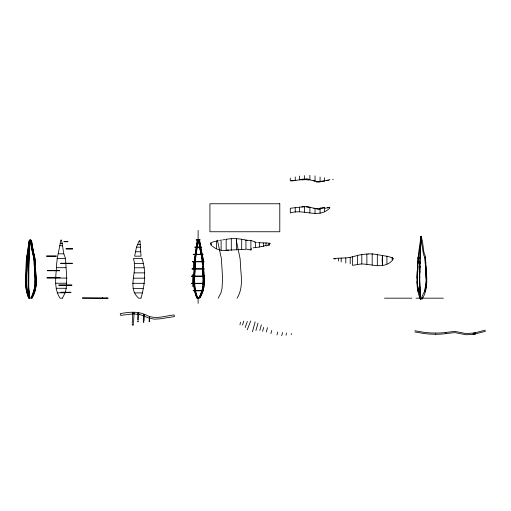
<?xml version="1.0" encoding="UTF-8"?>
<svg xmlns="http://www.w3.org/2000/svg" width="511" height="511" viewBox="0 0 511 511"><rect width="100%" height="100%" fill="white"/><g stroke="black" fill="none" stroke-linecap="round" stroke-linejoin="round"><path stroke-width="0.77" d="M28.412 279.057L28.616 289.047L29.561 298.169A39.424 10.201 90 0 1 28.852 292.516L28.795 291.845M329.755 207.843L329.755 207.357M392.193 259.55C392.18 260.661 392.18 256.714 392.193 257.825M62.406 298.169L65.133 292.822L66.232 288.274L66.749 278.086L65.529 258.496L63.83 253.82L61.582 240.151M329.742 179.808L329.748 179.591M28.399 280.654L28.405 279.568M28.616 268.115L28.61 264.966M25.748 281.018L25.818 278.01M28.59 267.892L28.61 268.735A80.457 20.823 90 0 1 28.59 270.587L28.533 272.063M28.642 265.017L28.642 262.284M28.437 279.21L28.431 277.294M28.584 268.62L28.559 270.479M28.616 264.232L28.622 263.504M203.154 281.325L202.988 285.036M204.253 281.944L204.259 280.705M419.857 263.421L421.064 236.497L420.048 258.547M419.997 263.446L420.042 257.02L419.908 258.438M28.412 278.834L28.418 278.38M28.661 263.165L28.852 257.059M419.799 267.681L419.857 261.83M419.991 261.856L419.825 272.797M28.463 277.358L28.456 275.985M28.469 276.738L28.507 274.892M28.578 271.2L28.546 273.046M28.648 262.054L28.654 261.581M419.595 278.08L419.793 266.084M419.729 278.099L419.825 271.2M28.475 275.11L28.52 272.931M419.691 272.753L419.933 266.116M28.661 261.345L28.686 260.412M26.368 263.504L26.195 270.479M418.1 263.446C418.643 254.465 420.892 245.548 421.007 236.491C419.531 246.89 417.64 257.174 417.557 267.681M193.241 269.348L193.516 261.932M26.38 263.229L26.546 260.182A31.893 22.548 90 0 1 26.629 259.275L27.026 256.247M35.029 283.554L35.048 279.83M204.215 283.183L204.189 278.227M204.311 282.564L204.087 285.036M417.717 261.83L417.002 278.08M28.731 259.077L28.769 258.061M60.841 240.151C59.333 249.406 56.6 258.31 56.466 267.694C55.642 277.875 54.096 289.124 60.017 298.169L62.361 298.169M25.831 277.728L26.182 270.753M29.082 247.407L29.178 245.223M29.459 245.574L29.133 252.249M29.427 245.657L29.466 244.782A43.633 11.293 90 0 1 29.625 241.748M29.651 298.169C25.831 289.475 26.38 279.817 27 270.587A80.457 56.893 90 0 0 27.064 268.735L27.415 259.479L29.734 240.317M132.266 323.252L132.739 313.045C132.93 311.627 134.891 313.102 133.588 313.684M133.556 323.31L134.023 313.128M137.587 319.931L137.893 313.32L138.366 312.885L138.794 313.358L138.494 319.975M143.297 320.71L143.559 314.987L143.974 314.61L144.345 315.019L144.083 320.742M149.129 320.736L149.551 316.877L149.634 320.582M28.986 249.63L28.616 255.973L29.063 256.247L28.597 256.247L28.456 259.275A31.893 8.253 -90 0 0 28.424 260.182L28.361 263.229L28.827 263.504L28.361 263.504L28.297 270.479L28.757 270.753L28.29 270.753L28.162 277.728L28.622 278.01L28.156 278.01L28.131 281.018A43.358 11.223 90 0 0 28.162 284.985L28.635 284.985L28.175 285.259A28.897 7.48 -90 0 0 28.507 291.653L28.565 292.235L29.05 292.235L28.59 292.509A39.424 10.201 90 0 0 29.268 298.162M28.782 257.863L28.929 255.206M417.257 271.162C416.772 280.603 416.337 290.504 420.451 299.293C420.24 293.327 416.772 287.821 417.378 281.618M417.378 278.099L417.928 266.116M29.204 250.607L29.223 250.224M28.846 256.65L28.865 256.247M29.178 250.99L29.063 253.456M417.64 272.797L418.228 257.014L417.864 258.438M28.916 255.858L29.025 254.056M28.993 254.063L29.044 253.296M192.909 274.279L192.545 281.689L192.864 286.626M197.431 241.575L197.514 240.381M35.067 284.167L34.352 289.047L32.915 293.723M204.253 283.803L203.953 286.262M197.77 240.975L197.859 239.787M198.032 240.975L198.127 239.787L198.377 240.381M29.459 240.4L29.159 241.473M31.088 244.354L30.04 240.151L28.878 268.735A80.457 20.823 90 0 1 28.852 270.587L28.776 286.626L29.83 298.169L28.654 298.169A39.424 27.875 90 0 1 26.789 292.516L27.543 292.235L26.732 292.235L26.591 291.647A28.897 20.434 -90 0 1 25.665 285.259L26.406 284.985L25.646 284.985A43.358 30.66 -90 0 1 25.556 281.018L25.62 278.01L26.368 278.01L25.633 277.728L25.991 270.753L26.732 270.753L26.004 270.479L26.176 263.504L26.917 263.504L26.182 263.229L26.355 260.182A31.893 22.548 90 0 1 26.438 259.275L26.834 256.247L27.575 256.247L26.872 255.973L27.971 248.998L28.718 248.998L28.003 248.723L28.463 244.782A43.633 30.852 -90 0 1 28.903 241.748L29.823 241.473C27.792 241.875 29.945 238.426 31.235 240.234M138.979 298.169L138.634 298.169C126.6 287.495 138.047 271.66 133.377 258.579L142.001 258.579M426.18 281.618L424.647 291.136L422.003 296.508L421.984 299.293C428.403 289.405 426.781 277.205 425.944 266.084M426.698 281.644L426.206 286.722L424.813 291.966L426.174 283.215L425.024 257.014L425.522 258.438M141.01 298.169C144.696 285.291 146.44 271.552 142.013 258.579M34.837 286.013L34.972 277.971M28.201 248.723L28.661 244.782A43.633 30.852 90 0 1 29.101 241.748M202.669 287.476L203.135 279.466M204.093 285.649L203.659 288.083M29.446 244.961L30.232 240.151M28.156 249.049L27.07 255.973M138.794 313.358L138.321 313.792L137.893 313.32M149.793 317.133L149.295 317.159M34.837 286.626L32.685 294.291M202.835 286.869L202.924 286.262M203.94 286.869L203.538 288.683M251.476 248.672L250.895 250L246.609 249.132M139.113 240.943L136.482 247.171L134.623 256.171L141.023 256.171L140.008 240.943M202.739 287.476L202.433 288.683M239.966 324.824L240.489 322.205M202.631 288.083L202.152 289.871M30.04 240.151L27.287 258.873L26.866 268.735A80.457 56.893 90 0 1 26.802 270.587C26.182 279.817 25.639 289.481 29.459 298.169M197.323 239.787L194.563 258.509L194.148 268.364A80.457 56.893 -90 0 1 194.084 270.217C193.458 279.453 192.922 289.111 196.741 297.804L197.91 297.804M197.514 239.787L194.761 258.509L194.346 268.364A80.457 56.893 90 0 1 194.276 270.217C193.663 279.453 193.113 289.111 196.933 297.804M198.127 239.787L195.368 258.509L194.953 268.364A80.457 56.893 -90 0 1 194.889 270.217C194.263 279.453 193.726 289.111 197.546 297.804M198.319 239.787L195.566 258.509L195.151 268.364A80.457 56.893 -90 0 1 195.081 270.217C194.461 279.453 193.925 289.111 197.738 297.804M203.608 288.683L202.726 291.634M202.369 289.277L200.995 293.359M203.321 289.871L203.467 289.277M252.44 331.76L255.155 321.892M255.947 330.502L257.953 323.208M259.831 330.406L261.377 324.785M262.584 331.345L263.67 327.404M266.295 332.009L267.496 327.653M270.881 333.619L271.75 330.457M276.975 334.973L277.799 331.984M281.695 335.67L282.557 332.552M285.988 335.229L286.601 332.993M291.181 334.622L291.462 333.6M201.883 291.046L202.056 290.465M203.161 290.465L201.628 294.496M242.501 325.098L243.824 321.074M34.563 292.235L34.754 291.647A28.897 27.907 -90 0 0 36.013 285.259M201.698 291.634L200.28 295.051M392.659 259.748L392.684 259.677A13.094 13.094 0 0 1 393.157 258.515M245.165 327.519L247.343 321.464M202.599 292.209L200.306 297.261M247.254 329.767L250.716 320.997M32.442 294.86L32.755 294.291M200.842 293.927L199.207 297.261M32.512 294.86L31.938 295.978M32.27 295.422L30.832 298.169L32.008 298.169A39.424 38.076 -90 0 0 34.55 292.516L33.72 292.509M201.455 295.051L200.018 297.804M200.095 295.614L198.92 297.804L200.088 297.804M31.746 296.527L30.903 298.169M218.235 298.169L220.963 292.822L222.061 288.274L222.585 278.086L221.365 258.496L217.418 240.151M237.066 298.169C242.303 289.929 241.78 279.875 240.822 270.587A80.457 80.457 0 0 1 240.732 268.735L240.138 258.873L236.242 240.151M137.702 321.055C136.852 322.064 139.101 322.019 138.238 321.055M309.04 207.019A22.842 21.928 -74.3 0 0 306.319 206.68L304.575 206.655A29.453 29.114 -70.8 0 0 302.033 206.904L290.293 208.258L290.293 212.972C303.323 208.431 318.845 219.417 329.748 208.034M143.003 288.396L133.026 288.408L133.575 288.274M352.884 265.305L359.865 264.142A26.265 26.265 0 0 1 364.33 264.104C373.375 264.877 384.419 268.537 391.713 261.038A4.867 4.867 0 0 0 392.755 259.799M267.994 244.526L270.46 243.37L268.843 243.172A32.806 32.806 0 0 0 265.292 242.929L264.589 242.942M106.563 298.169L106.773 298.105A0.83 0.754 90 0 1 106.748 297.894M329.672 207.21L327.327 207.811M329.41 179.898L320.078 181.469A25.135 23.921 85.2 0 1 316.366 181.392M485.45 330.093L474.304 333.006L466.684 333.549A20.938 20.938 0 0 1 464.799 333.325L454.847 331.403L445.918 332.393M485.45 331.294L474.304 334.2L466.684 334.75A20.938 20.938 0 0 1 464.799 334.526L454.847 332.604L445.918 333.587M328.477 180.14L327.992 180.262M328.298 207.575L329.748 207.434M269.233 245.12L266.027 245.944L266.027 242.968M328.1 207.626L327.506 207.773M327.308 207.817L324.626 208.373L324.626 211.816M327.117 180.472L326.772 180.555M262.009 246.506L263.031 246.257A28.054 28.054 0 0 0 265.573 245.51M261.741 246.564L256.899 247.439A50.538 50.538 0 0 1 255.762 247.599L253.143 247.79M217.06 240.911L218.325 240.668M219.647 240.438L220.33 240.317M222.853 239.895L224.706 239.582M225.817 239.397L229.081 238.899A36.224 36.224 0 0 1 235.411 238.624L239.435 238.95A50.321 50.321 0 0 1 244.788 239.819L247.42 240.438M301.714 179.508L295.141 180.492M299.753 179.795L300.787 179.636M301.049 179.597L302.09 179.463M228.717 250.122L227.753 250.243M333.319 258.675L334.935 258.477A32.806 32.806 0 0 1 338.486 258.234L347.039 257.812A35.776 35.776 0 0 0 351.057 257.122L358.99 255.13A50.321 50.321 0 0 1 364.343 254.254L368.367 253.948M295.039 180.498L294.649 180.543M293.659 180.645L292.19 180.766M293.046 180.702L295.301 180.466L295.237 176.947M226.162 250.275L245.951 249.266L245.951 240.157M292.771 180.722L291.398 180.817M303.649 179.31L306.434 179.297M291.979 180.779L290.293 180.868L290.293 178.167M133.243 313.901L120.545 315.357L120.245 313.69C129.404 311.838 139.375 310.975 147.788 315.881C156.277 319.381 165.372 315.868 174.021 314.955L174.436 316.603L159.911 318.838L154.379 319.158L148.937 318.085L140.429 314.706L133.856 313.907M140.825 298.169L139.592 298.169M196.167 239.787L200.082 239.787M196.167 240.061L200.082 240.061M61.033 240.151L61.39 240.151M197.802 240.151L198.453 240.151M139.248 240.943L139.873 240.943M30.839 241.473L31.586 241.473L31.286 240.643M64.003 241.473L67.918 241.473M30.839 241.748L31.65 241.748A43.633 42.145 90 0 1 32.187 244.782L32.544 246.532M64.003 241.748L67.918 241.748M60.062 243.357L62.361 243.357M137.472 244.514L140.301 244.514M59.659 245.74L62.764 245.74M194.825 247.037L201.423 247.037M136.501 247.171L140.365 247.171M194.825 247.311L201.423 247.311M29.031 248.723L29.478 248.998L29.018 248.998M32.123 248.723L32.889 248.723L32.678 247.848M66.066 248.723L72.664 248.723M32.123 248.998L32.94 248.998L33.081 249.783M66.066 248.998L72.664 248.998M135.389 251.757L140.582 251.757M58.605 253.82L63.818 253.82M193.222 254.293L203.033 254.293M193.222 254.567L203.033 254.567M46.552 255.973L56.363 255.973M34.492 256.247L33.681 256.247L34.435 255.973L34.282 255.589M46.552 256.247L56.363 256.247M56.906 258.496L65.517 258.496M192.289 261.543L203.959 261.543M192.289 261.817L203.959 261.817M60.662 263.229L72.332 263.229M60.662 263.504L72.332 263.504M134.221 263.523L143.227 263.523M56.478 267.694L65.945 267.694M134.68 267.783L144.147 267.783M192.027 268.792L204.221 268.792M192.027 269.067L204.221 269.067M47.466 270.479L59.659 270.479M36.077 276.86L35.642 270.753L34.831 270.753L35.629 270.479L35.502 269.418M47.466 270.753L59.659 270.753M134.246 272.861L144.543 272.861M191.51 276.049L204.745 276.049M191.51 276.323L204.745 276.323M35.572 270.753L36.128 277.728L35.393 278.01M46.999 277.728L60.234 277.728M35.329 278.01L36.153 278.156M46.999 278.01L66.743 278.086M133.48 278.169L144.843 278.169M55.693 283.228L66.73 283.228M132.7 283.311L144.319 283.311M191.568 283.298L204.681 283.298M191.568 283.573L204.681 283.573M58.791 284.985L71.904 284.985M58.791 285.259L71.904 285.259M56.204 288.274L66.213 288.274M193.171 290.548L203.078 290.548M193.171 290.823L203.078 290.823M61.007 292.235L70.914 292.235M61.007 292.509L70.914 292.509M57.302 292.822L65.121 292.822M134.553 292.905L142.345 292.905M82.399 297.894L108.16 298.169L82.399 298.169M196.946 298.169L199.309 298.169M384.47 298.169L411.809 298.169M416.005 298.169L443.35 298.169M264.11 242.936L257.793 242.623M435.762 333.07L430.658 332.923A85.707 85.707 0 0 1 423.657 332.252L414.906 330.764M435.762 334.264L430.658 334.117A85.707 85.707 0 0 1 423.657 333.453L414.906 331.958M305.393 179.259L304.575 179.265L304.575 175.624M305.508 179.259L305.974 179.272M245.951 240.234L250.895 240.432L255.564 242.125L255.564 247.631M316.379 181.284L315.031 181.06L315.031 175.848M316.379 208.673L315.031 208.45A39.558 38.529 86.8 0 1 313.728 208.194M308.823 179.629L313.722 180.779M309.034 207.057L313.728 208.169A39.551 38.472 80.3 0 0 315.031 208.418M387.332 256.343L374.697 254.21A36.224 36.224 0 0 0 368.367 253.929M143.866 315.383L143.559 314.987M133.116 313.665L132.739 313.045M211.094 244.373L211.12 244.443A13.094 13.094 0 0 0 210.621 243.21M31.19 240.317L31.478 241.058M199.226 239.787L199.475 240.381M30.111 240.151L30.858 243.14M199.405 240.381L199.635 240.975M198.3 240.381L198.536 240.975M31.427 241.141L31.51 241.473M199.565 240.975L199.782 241.575M198.466 240.975L198.824 242.176M26.923 292.235L26.783 291.647A28.897 20.434 -90 0 1 25.863 285.259M200.989 253.686L200.504 251.885M32.902 254.056L32.423 252.249M201.743 252.485L203.225 259.729M200.644 252.485L201.264 254.887M32.557 252.849L33.177 255.257M199.712 241.575L199.922 242.176M201.053 254.286L202.049 259.115M33.413 251.763L34.263 255.206M33.496 252.147L34.352 255.589M32.972 254.657L33.304 255.858M201.679 251.885L200.989 248.863M200.58 251.885L200.242 250.677M32.493 252.249L31.803 249.227M33.483 251.763L33.247 250.99M201.347 250.677L203.059 258.509M32.359 251.648L31.701 248.621M33.4 251.38L33.17 250.607M201.321 255.487L202.286 261.562M33.234 255.858L33.432 256.458M199.852 242.176L200.376 244.597M198.747 242.176L199.066 243.383M34.422 256.247L34.614 256.854M200.318 250.677L199.686 247.643M34.461 256.452L34.697 257.257M33.362 256.458L33.669 257.665M33.094 250.224L33.241 250.607M34.582 257.052L34.805 257.863M199.973 242.776L200.478 245.203M201.289 250.077L200.887 248.257M198.875 242.776L199.175 243.99M200.191 250.077L199.961 248.863M33.164 250.224L33.004 249.783M33.483 257.059L33.777 258.266M34.659 257.461L34.876 258.266M32.947 249.049L32.985 249.681M30.909 243.747L31.19 244.961M199.105 243.99L199.379 245.203M34.774 258.061L34.972 258.873M200.791 247.643L200.957 248.257M199.858 248.257L199.399 245.817M31.599 248.014L31.771 248.621M199.207 244.597L199.66 247.037M31.12 244.961L31.676 248.014M34.837 258.47L35.035 259.275A31.893 30.807 -90 0 1 35.144 260.182M32.404 245.657L32.263 244.782A43.633 42.145 -90 0 0 31.663 241.748M32.819 248.289L32.404 246.098M33.707 258.266L33.873 258.873M200.504 245.817L200.861 247.643M200.408 245.203L200.766 247.037M31.222 245.574L31.407 246.794M32.608 246.973L32.678 247.407M34.933 259.077L34.965 259.275A31.893 30.807 -90 0 1 35.074 260.182L35.17 260.412M33.803 258.873L34.154 261.313M420.144 291.136L420.86 299.293L420.016 292.912L419.595 281.644M203.078 259.115L203.289 260.335M33.892 259.479L34.205 261.932M202.049 259.729L202.426 264.653M203.218 260.335L203.34 260.949M35.144 260.878L35.297 261.817M35.17 261.115L35.342 262.52M203.269 260.949L203.506 264.034M203.857 273.296L203.978 273.915M34.671 273.666L34.793 274.279M203.934 273.296L203.646 270.217A80.457 77.717 -90 0 1 203.557 268.364L203.538 267.751M203.908 273.915L204.157 276.374M202.924 274.528L202.548 270.217A80.457 77.717 -90 0 1 202.458 268.364M202.714 272.682L203.186 278.846M34.627 273.046L34.748 273.666M34.722 274.279L34.837 274.892M203.883 272.682L203.8 271.45M203.953 274.528L204.042 275.761M34.582 272.433L34.697 273.046M34.767 274.892L34.882 275.506M417.002 281.644L418.375 291.966L417.385 283.215L417.366 276.502M202.899 275.142L203.225 280.705M34.812 275.506L35.099 279.21M202.739 272.069L202.618 270.217M34.652 272.433L34.499 271.2M426.698 278.08L425.72 261.83M426.187 278.099L425.011 258.547L423.376 253.884L421.198 240.183L421.217 236.491L422.508 241.697L423.887 252.159L425.529 256.848L425.714 263.421M34.857 276.125L34.933 277.358M35.24 262.054L35.355 262.756M419.723 286.728L420.099 291.966L419.729 281.618M203.314 261.562L203.589 267.132M204.081 276.374L204.228 277.607M34.128 261.932L34.422 268.115M203.755 270.836L203.717 270.217A80.457 77.717 -90 0 1 203.627 268.364L203.455 264.653M34.371 268.735A80.457 77.717 -90 0 0 34.461 270.587L34.569 271.2M36.032 277.294L36.057 277.728M35.553 270.479L35.502 269.495M202.254 262.181L202.286 262.795M34.167 262.545L34.441 268.735A80.457 77.717 -90 0 0 34.531 270.587M35.285 262.756L35.374 263.229L34.576 263.504L35.387 263.504L35.457 265.694M204.157 277.607L204.323 280.085M36.083 278.233L36.185 278.834M36.089 278.38L36.185 278.91M35.572 269.418L35.425 267.157M36.115 278.91L36.211 279.568M35.316 263.504L35.553 268.984M202.311 263.414L202.477 266.512M202.528 268.364L202.42 267.132M202.509 267.751L202.401 266.512M36.14 279.568L36.224 279.932M419.863 288.23L419.729 276.502M36.153 279.932L36.23 280.296M36.16 280.296L36.243 281.018A43.358 41.883 -90 0 1 36.115 284.985L35.272 284.985L36.083 285.259A28.897 27.907 90 0 1 34.844 291.653L34.633 292.235L33.783 292.509M36.166 280.654L36.172 281.018A43.358 41.883 90 0 1 36.045 284.985M419.588 276.483L419.595 283.241M386.929 256.113L386.929 263.957M377.329 254.152L377.329 265.797M372.193 253.628L372.193 265.017M366.879 253.929L366.879 264.251M361.801 254.325L361.801 263.817M357.54 255.257L357.54 264.264M352.596 256.471L352.596 265.107M350.195 257.448L350.195 263.861M345.781 257.902L345.781 263.095M341.188 258.106L341.188 261.996M338.538 258.164L338.538 261.038M334.961 258.489L334.961 259.358M324.626 177.815L324.626 180.983M320.078 176.991L320.078 181.469M320.078 208.852L320.078 213.259M315.031 208.45L315.031 213.662M309.89 175.324L309.89 179.853M309.89 207.236L309.89 212.883M304.575 206.655L304.575 212.11M299.497 176.02L299.497 179.834M299.497 207.223L299.497 211.682M295.237 207.862L295.237 212.135M269.233 243.262L269.233 243.913M269.233 244.424L269.233 245.076M263.644 242.955L263.644 246.315M259.524 242.629L259.524 247.005M250.895 240.445L250.895 249.988M241.69 239.231L241.69 249.483M236.612 238.822L236.612 249.911M231.298 238.682L231.298 250.288M226.162 239.225L226.162 250.396A38.44 38.44 0 0 0 227.753 250.243M221.11 239.729L221.11 250.256A21.692 21.692 0 0 0 226.156 250.371M216.562 240.841L216.562 248.838A19.003 19.003 0 0 0 221.11 250.224M211.215 243.568L211.215 245.932M198.127 230.416L198.127 241.511M198.127 297.804L198.127 303.349M29.306 242.61A43.633 11.293 90 0 1 29.357 241.748M28.693 260.182A31.893 8.253 90 0 1 28.718 259.275M28.431 284.985A43.358 11.223 90 0 1 28.399 281.018M28.769 291.653A28.897 7.48 90 0 1 28.437 285.259M34.48 292.516A39.424 38.076 90 0 1 31.918 298.162M28.859 298.162A39.424 27.875 -90 0 1 26.981 292.516M25.837 284.985A43.358 30.66 -90 0 1 25.748 281.018M102.685 298.169A2.159 1.967 -90 0 1 102.673 297.894M102.57 298.169A2.159 1.967 90 0 1 102.558 297.894M445.924 332.431A67.937 67.937 0 0 1 435.762 333.044M475.562 332.744A42.432 42.432 0 0 1 473.039 333.229M445.924 333.626A67.937 67.937 0 0 1 435.762 334.239M475.562 333.945A42.432 42.432 0 0 1 473.039 334.424M387.312 256.445A19.61 19.61 0 0 1 393.253 258.31M306.146 178.812A21.903 20.766 -63.5 0 1 309.129 179.342M301.765 179.987A29.606 27.843 -24.1 0 1 304.582 179.719M306.364 179.757A22.58 20.632 -38.4 0 1 308.721 180.019M315.044 180.996A39.749 38.012 -41 0 1 313.735 180.722M315.019 181.111A39.641 38.018 -43.6 0 1 313.709 180.83M320.135 181.993A24.771 23.372 73.3 0 1 316.347 181.999M324.645 181.073A33.854 32.25 49.5 0 1 320.09 181.597M333.21 179.335A14.257 1.546 -9 0 1 332.655 179.655M302.065 179.201A31.05 30.047 -31.1 0 1 303.636 179.054M306.306 206.891A23.557 22.273 66.4 0 1 309.181 207.421M301.714 206.942A30.864 30.488 56.3 0 1 304.582 206.712M324.549 207.862A34.275 32.353 -58.6 0 1 320.071 208.475M320.078 208.942A25.065 23.94 81.7 0 1 316.379 208.641M324.485 207.428A33.694 31.446 -45.3 0 1 320.071 208.06M320.071 209.12A25.103 23.704 -72.1 0 1 316.347 208.858M133.116 323.987A0.645 0.639 2.6 0 1 133.365 324.958A0.645 0.639 2.6 0 1 132.349 324.964A0.645 0.639 2.6 0 1 132.585 323.987M256.394 242.463A35.776 35.776 0 0 1 254.759 242.227M210.526 243.006A19.61 19.61 0 0 1 216.466 241.135M211.273 244.884A4.867 4.867 0 0 1 211.024 244.494M216.549 248.889A15.988 15.988 0 0 1 212.41 246.047M143.24 321.975C144.204 323.265 143.987 320.595 143.24 321.975M149.091 321.54L149.582 321.585L149.097 321.496M382.177 260.01L382.4 265.496L382.388 255.455L382.177 260.01M279.792 203.761L209.925 203.761L209.925 231.751L279.792 231.751L279.792 203.761"/></g></svg>
